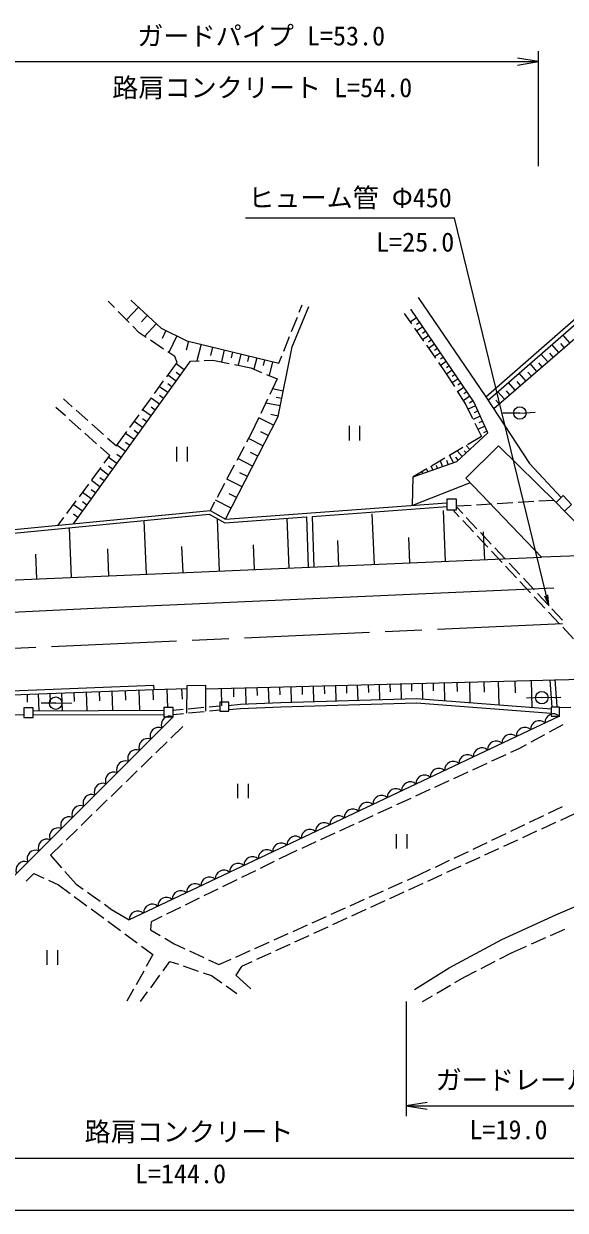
# Model space of a CAD drawing. Units: millimetres at full size, sheet at 1:1000; details may follow other scales. Extents: x 40000 to 680000, y 20000 to 380000.
# Drawn here: x 288754 to 340612, y 205000 to 318628 of the extents above; entities that cross this region are included whole.
import ezdxf
from ezdxf.enums import TextEntityAlignment as Align

# ---------------------------------------------------------------- set-up
doc = ezdxf.new("R2010")
doc.units = ezdxf.units.MM
doc.header["$LTSCALE"] = 1000
doc.linetypes.add('CHAIN', pattern=[18.5, 12, -1.5, 3.5, -1.5])
for name, color, linetype, lineweight in [('M-BGD', 7, 'Continuous', 13), ('M-BMK', 2, 'CHAIN', 13), ('M-STR-HTXT', 7, 'Continuous', 13), ('M-TTL-BAND', 7, 'Continuous', 25)]:
    doc.layers.add(name, color=color, linetype=linetype, lineweight=lineweight)
doc.styles.add('ＭＳ ゴシック', font='')
doc.styles.get('ＭＳ ゴシック').set_extended_font_data('MS Gothic')

# ---------------------------------------------------------------- blocks, each defined once
blk = doc.blocks.new('open_arrow')
at = {"color": 0, "linetype": 'Continuous', "lineweight": -2}
blk.add_lwpolyline([(7.5, 1.25), (0, 0), (7.5, -1.25)], dxfattribs=at)

msp = doc.modelspace()

# ---------------------------------------------------------------- linework, layer by layer
at = {"layer": 'M-BGD'}
for p, q in [((333015, 282910), (351826, 299361)), ((333235, 282571), (352089, 299060)), ((333757, 281768), (352973, 298371)), ((297450, 291440), (296852, 292053)), ((326511, 292397), (333015, 282910)), ((298848, 290009), (297800, 291082)), ((299736, 291477), (298606, 290256)), ((315140, 290998), (315421, 291704)), ((300590, 290687), (300025, 290076)), ((301444, 289896), (300325, 288686)), ((314400, 289140), (314955, 290534)), ((325185, 290865), (325878, 289879)), ((326378, 290458), (325764, 290041)), ((326670, 290028), (326363, 289820)), ((299796, 289038), (299197, 289651)), ((300473, 288587), (299796, 289038)), ((302376, 289235), (302013, 288495)), ((303412, 288727), (302636, 287145)), ((313660, 287282), (314215, 288676)), ((326166, 289470), (327028, 288242)), ((326962, 289599), (326361, 289191)), ((327532, 288758), (326945, 288360)), ((327247, 289178), (326947, 288975)), ((341053, 288071), (340395, 288833)), ((302138, 287477), (300889, 288309)), ((304532, 288220), (304324, 287364)), ((305730, 287928), (305343, 286338)), ((306843, 287657), (306650, 286862)), ((327315, 287833), (328177, 286606)), ((327813, 288344), (327520, 288145)), ((328094, 287931), (327520, 287541)), ((328375, 287517), (328088, 287322)), ((339987, 287151), (339335, 287905)), ((340520, 287611), (340191, 287992)), ((303231, 286748), (302554, 287200)), ((303441, 286188), (303231, 286748)), ((304711, 286306), (305544, 286348)), ((306043, 286373), (306876, 286415)), ((306876, 286415), (308439, 286092)), ((307956, 287386), (307679, 286249)), ((308752, 287193), (308614, 286624)), ((309548, 286999), (309285, 285917)), ((310305, 286815), (310173, 286274)), ((311062, 286630), (310797, 285540)), ((311826, 286445), (311693, 285899)), ((313194, 286112), (313475, 286818)), ((328656, 287103), (328095, 286723)), ((328937, 286690), (328656, 286499)), ((338930, 286238), (338284, 286986)), ((339459, 286694), (339133, 287072)), ((293509, 270743), (304711, 286306)), ((302445, 284819), (303441, 286188)), ((303733, 284948), (303343, 285229)), ((304127, 285495), (303346, 286057)), ((308928, 285991), (310491, 285668)), ((310491, 285668), (311530, 285234)), ((312589, 286259), (312265, 284927)), ((328465, 286196), (329158, 285210)), ((329217, 286276), (328670, 285904)), ((329158, 285210), (329994, 283879)), ((329498, 285862), (329225, 285677)), ((329779, 285449), (329238, 285082)), ((337363, 284884), (337042, 285255)), ((337883, 285332), (337241, 286075)), ((338406, 285785), (338083, 286159)), ((301268, 283202), (302151, 284415)), ((302944, 283851), (302550, 284134)), ((303340, 284402), (302553, 284968)), ((311991, 285042), (313030, 284608)), ((313030, 284608), (312321, 283121)), ((330341, 284621), (329771, 284235)), ((330060, 285035), (329790, 284852)), ((330622, 284208), (330337, 284014)), ((335813, 283544), (335183, 284274)), ((336328, 283990), (336010, 284358)), ((336844, 284435), (336208, 285171)), ((302148, 282746), (301752, 283031)), ((302547, 283300), (301755, 283871)), ((313598, 283450), (312576, 283656)), ((330261, 283456), (331097, 282125)), ((330903, 283794), (330304, 283388)), ((331472, 282956), (330843, 282529)), ((331187, 283375), (330888, 283172)), ((334792, 282662), (334166, 283385)), ((335302, 283103), (334987, 283468)), ((292739, 281075), (291828, 281888)), ((292552, 282706), (293406, 281946)), ((300091, 281585), (300974, 282798)), ((301346, 281632), (300947, 281919)), ((301749, 282191), (300950, 282766)), ((312106, 282670), (311461, 281316)), ((313310, 282020), (311929, 282298)), ((313454, 282735), (312943, 282838)), ((331097, 282125), (331728, 280838)), ((332012, 282044), (331298, 281715)), ((331770, 282516), (331456, 282303)), ((334285, 282224), (333972, 282586)), ((294232, 279743), (293113, 280742)), ((293780, 281614), (294901, 280617)), ((298913, 279968), (299796, 281181)), ((300538, 280509), (300136, 280799)), ((300944, 281073), (300139, 281652)), ((311246, 280865), (310537, 279378)), ((312676, 280172), (311261, 280896)), ((313115, 281054), (312425, 281193)), ((332472, 281045), (331782, 280728)), ((332242, 281544), (331885, 281380)), ((336261, 281346), (334620, 281325)), ((336261, 281346), (337715, 281439)), ((295274, 280285), (296395, 279288)), ((297623, 278196), (298619, 279564)), ((299724, 279378), (299319, 279670)), ((300133, 279946), (299322, 280530)), ((312170, 279182), (311462, 279543)), ((319903, 280112), (319903, 278712)), ((320953, 278712), (320953, 280112)), ((331948, 280389), (332578, 279102)), ((332916, 280080), (332250, 279773)), ((332694, 280562), (332349, 280404)), ((333131, 279613), (332797, 279460)), ((295725, 278412), (294605, 279411)), ((296769, 278955), (297623, 278196)), ((298904, 278239), (298496, 278533)), ((299316, 278811), (298499, 279399)), ((310537, 279378), (310100, 278558)), ((311664, 278191), (310281, 278897)), ((332578, 279102), (331242, 278310)), ((297010, 277266), (296098, 278080)), ((296470, 276541), (297010, 277266)), ((298078, 277091), (297666, 277387)), ((298492, 277667), (297669, 278260)), ((303393, 278114), (303393, 276714)), ((304443, 276714), (304443, 278114)), ((309864, 278117), (309157, 276794)), ((311169, 277223), (310478, 277576)), ((330812, 278055), (329521, 277291)), ((329925, 276607), (329537, 277300)), ((330744, 277186), (330248, 277722)), ((331111, 277526), (330936, 277715)), ((331478, 277866), (331128, 278243)), ((295275, 274937), (296171, 276140)), ((297265, 275962), (296870, 276246)), ((297663, 276515), (296874, 277083)), ((308921, 276353), (308214, 275031)), ((310675, 276254), (309256, 276979)), ((327916, 275893), (327785, 276262)), ((329091, 277036), (327801, 276271)), ((328387, 276061), (328289, 276337)), ((328858, 276228), (328662, 276781)), ((329392, 276418), (329256, 276799)), ((330369, 276839), (330122, 277107)), ((296461, 274844), (296057, 275135)), ((296867, 275410), (296060, 275991)), ((309660, 274268), (308204, 275011)), ((310167, 275261), (309458, 275624)), ((327371, 276016), (326034, 275224)), ((326974, 275558), (326908, 275742)), ((327445, 275726), (327379, 275910)), ((294081, 273333), (294977, 274536)), ((295638, 273702), (295225, 273999)), ((296054, 274279), (295228, 274874)), ((307979, 274590), (307272, 273267)), ((292887, 271728), (293782, 272932)), ((294797, 272533), (294375, 272837)), ((295222, 273124), (294378, 273731)), ((307036, 272826), (306598, 272006)), ((308619, 272230), (307126, 272993)), ((309139, 273249), (308411, 273621)), ((334094, 272685), (335591, 272775)), ((336091, 272805), (337588, 272895)), ((338087, 272926), (339503, 273011)), ((293936, 271338), (293505, 271648)), ((294371, 271942), (293508, 272563)), ((316389, 271442), (329301, 272402)), ((322333, 266846), (322125, 271702)), ((329154, 267138), (328946, 272010)), ((329854, 272061), (330459, 271415)), ((330182, 272448), (331599, 272534)), ((330182, 272368), (330788, 271722)), ((332098, 272564), (333595, 272654)), ((292048, 270602), (292588, 271327)), ((300511, 265914), (300292, 271046)), ((307511, 266213), (307298, 271213)), ((308085, 271185), (307338, 271566)), ((314182, 266498), (313978, 271263)), ((315840, 271401), (315983, 266582)), ((316389, 271442), (316533, 266599)), ((330801, 271050), (331826, 269955)), ((331129, 271357), (332155, 270262)), ((293327, 265607), (293124, 270354)), ((325743, 266992), (325639, 269428)), ((332168, 269590), (333193, 268495)), ((332496, 269897), (333522, 268802)), ((332899, 267298), (332784, 269973)), ((296919, 265761), (296810, 268327)), ((304011, 266064), (303904, 268564)), ((310846, 266356), (310745, 268738)), ((318934, 266701), (318830, 269129)), ((333863, 268438), (334889, 267343)), ((290004, 265465), (289903, 267839)), ((333535, 268130), (334560, 267035)), ((334902, 266670), (335927, 265575)), ((335231, 266978), (336256, 265883)), ((336269, 265210), (337294, 264115)), ((336598, 265518), (337623, 264423)), ((337636, 263750), (338661, 262655)), ((337965, 264058), (338990, 262963)), ((339332, 262598), (340357, 261503)), ((339003, 262291), (340029, 261196)), ((340370, 260831), (341396, 259736)), ((335771, 255693), (335800, 254566)), ((337349, 255733), (337415, 253157)), ((339353, 253194), (339159, 255780)), ((339852, 253231), (339658, 255817)), ((292378, 254529), (292440, 252848)), ((293554, 254573), (293585, 253732)), ((294731, 254616), (294796, 252857)), ((295962, 254661), (295995, 253782)), ((297193, 254707), (297261, 252867)), ((298481, 254754), (298515, 253834)), ((299769, 254802), (299840, 252877)), ((301117, 254852), (301153, 253889)), ((302465, 254901), (302530, 253132)), ((303876, 254954), (303913, 253945)), ((307659, 254973), (307702, 253307)), ((308826, 255003), (308847, 254170)), ((309992, 255033), (310032, 253476)), ((311082, 255061), (311102, 254282)), ((312171, 255089), (312211, 253546)), ((313251, 255116), (313271, 254345)), ((314332, 255144), (314371, 253615)), ((315402, 255171), (315422, 254407)), ((316473, 255199), (316512, 253683)), ((317534, 255226), (317553, 254468)), ((318595, 255253), (318634, 253751)), ((319647, 255280), (319666, 254529)), ((320699, 255307), (320737, 253818)), ((321741, 255334), (321760, 254589)), ((322784, 255360), (322822, 253884)), ((323817, 255387), (323836, 254649)), ((324851, 255413), (324888, 253950)), ((325875, 255440), (325894, 254708)), ((326899, 255466), (326938, 253955)), ((327957, 255493), (327976, 254737)), ((329014, 255520), (329059, 253794)), ((330223, 255551), (330245, 254688)), ((331431, 255582), (331482, 253609)), ((332812, 255617), (332837, 254631)), ((334193, 255652), (334251, 253398)), ((289069, 254407), (289097, 253651)), ((290128, 254446), (290187, 252839)), ((291813, 253563), (290421, 253573)), ((291253, 254488), (291282, 253684)), ((291813, 253563), (293371, 253604)), ((338366, 254090), (336886, 254027)), ((338366, 254090), (340188, 254136)), ((277235, 252192), (288759, 252472)), ((303057, 252260), (279497, 228707)), ((289658, 252837), (302155, 252886)), ((289659, 252437), (302157, 252486)), ((340047, 252328), (298845, 232802)), ((303018, 252884), (304012, 252981)), ((303057, 252486), (304050, 252583)), ((304509, 253029), (306002, 253175)), ((304548, 252631), (306041, 252777)), ((306500, 253223), (307493, 253320)), ((306539, 252825), (307532, 252922)), ((340047, 253133), (341154, 253193)), ((303998, 251325), (302854, 250214)), ((340379, 251500), (339062, 250782)), ((338623, 250542), (337306, 249824)), ((302495, 249865), (301419, 248820)), ((336093, 249163), (335363, 248827)), ((336867, 249585), (336093, 249163)), ((301060, 248472), (299985, 247426)), ((333091, 247784), (331728, 247158)), ((334908, 248619), (333545, 247993)), ((299626, 247078), (298550, 246033)), ((331273, 246949), (329910, 246323)), ((298191, 245684), (297115, 244639)), ((309218, 245849), (309218, 244449)), ((310268, 244449), (310268, 245849)), ((329456, 246115), (328093, 245489)), ((325821, 244446), (324457, 243820)), ((327638, 245280), (326275, 244654)), ((296757, 244291), (295681, 243246)), ((324003, 243611), (322640, 242985)), ((339008, 243026), (340363, 243671)), ((295322, 242897), (294246, 241852)), ((322186, 242776), (320822, 242150)), ((337202, 242167), (338557, 242811)), ((339689, 242123), (338325, 241498)), ((341507, 242956), (340143, 242331)), ((293888, 241504), (292812, 240458)), ((318550, 241107), (317187, 240481)), ((320368, 241942), (319005, 241316)), ((324430, 241029), (324430, 239629)), ((325480, 239629), (325480, 241029)), ((333590, 240448), (334945, 241092)), ((335396, 241307), (336751, 241952)), ((337870, 241290), (336507, 240665)), ((292453, 240110), (291309, 238998)), ((316733, 240273), (315370, 239647)), ((331784, 239588), (333139, 240233)), ((336052, 240457), (334689, 239832)), ((291309, 238998), (292370, 237807)), ((314185, 239103), (313192, 238616)), ((314915, 239438), (314185, 239103)), ((329979, 238729), (331333, 239373)), ((332416, 238791), (331052, 238166)), ((334234, 239624), (332870, 238999)), ((310946, 237517), (309599, 236857)), ((312742, 238396), (311395, 237737)), ((326660, 237149), (327721, 237655)), ((328173, 237869), (329527, 238514)), ((330597, 237958), (329234, 237333)), ((289000, 236529), (289708, 237246)), ((289708, 237246), (290673, 236806)), ((291128, 236599), (292092, 236159)), ((292702, 237433), (293763, 236241)), ((309150, 236638), (307803, 235978)), ((323669, 235806), (325037, 236421)), ((325493, 236625), (326660, 237149)), ((328779, 237125), (327416, 236500)), ((292092, 236159), (293191, 235348)), ((293763, 236241), (294450, 235751)), ((294858, 235461), (296079, 234591)), ((307354, 235758), (306006, 235099)), ((321845, 234986), (323213, 235601)), ((325143, 235459), (323779, 234834)), ((326961, 236292), (325597, 235667)), ((293593, 235051), (294800, 234160)), ((296487, 234301), (297174, 233811)), ((305557, 234879), (304210, 234219)), ((320020, 234167), (321389, 234782)), ((323324, 234625), (321961, 234001)), ((295202, 233863), (296409, 232972)), ((297174, 233811), (298845, 232802)), ((301965, 233120), (300971, 232634)), ((303761, 233999), (302414, 233340)), ((316372, 232528), (317740, 233142)), ((318196, 233347), (319564, 233962)), ((319688, 232959), (318324, 232335)), ((321506, 233792), (320143, 233168)), ((296811, 232675), (298017, 231784)), ((300971, 232634), (300908, 231855)), ((300908, 231855), (301827, 231309)), ((314547, 231708), (315915, 232323)), ((317870, 232126), (316506, 231502)), ((339202, 231312), (340575, 231916)), ((298420, 231487), (299626, 230596)), ((302257, 231053), (303175, 230507)), ((310898, 230069), (312267, 230684)), ((312723, 230889), (314091, 231503)), ((316051, 231293), (314688, 230668)), ((337372, 230506), (338744, 231110)), ((290973, 229918), (290973, 228518)), ((292023, 228518), (292023, 229918)), ((300029, 230299), (301127, 229488)), ((303175, 230507), (304180, 230041)), ((304633, 229830), (305994, 229198)), ((309074, 229250), (310442, 229864)), ((312415, 229627), (311051, 229002)), ((314233, 230460), (312870, 229835)), ((334339, 229084), (335456, 229663)), ((335456, 229663), (336914, 230304)), ((301127, 229488), (300484, 228339)), ((302091, 227923), (302755, 228831)), ((302755, 228831), (303559, 228556)), ((304032, 228395), (305452, 227911)), ((306447, 228987), (307451, 228521)), ((307451, 228521), (308618, 229045)), ((310597, 228794), (309596, 228336)), ((332563, 228165), (333895, 228855)), ((300240, 227903), (299507, 226594)), ((300910, 226309), (301796, 227520)), ((305925, 227749), (306728, 227475)), ((306728, 227475), (307738, 226766)), ((309596, 228336), (309053, 227524)), ((309053, 227524), (310501, 226215)), ((330048, 226799), (331001, 227357)), ((331001, 227357), (332119, 227935)), ((299263, 226158), (298619, 225009)), ((308148, 226479), (309158, 225769)), ((328323, 225788), (329617, 226546)), ((299951, 224998), (300615, 225906)), ((326939, 224977), (327891, 225535))]:
    msp.add_line(p, q, dxfattribs=at)
for points in [[(299001, 292156), (301915, 289461), (304361, 288261), (313194, 286112)], [(308080, 271175), (313108, 281017), (314452, 287689), (316041, 291537)], [(331495, 274670), (325971, 272506), (326034, 275224), (330240, 276720), (333200, 279461), (331845, 282406), (325816, 291286)], [(333015, 282910), (337178, 276503), (340217, 273254)], [(285044, 265254), (338352, 267531), (331080, 275102), (334210, 278218), (339728, 272790)], [(256606, 272945), (257844, 272312), (266536, 271800), (284494, 269522), (306523, 271647), (308001, 270819), (315840, 271401)], [(256765, 273257), (257938, 272657), (266568, 272148), (284499, 269874), (306598, 272006), (308080, 271175), (329275, 272751)], [(340531, 271945), (344652, 267778), (338352, 267531)], [(219535, 259338), (233743, 259782), (269829, 261418), (295510, 262671), (339517, 264595)], [(306147, 254934), (370752, 256588), (371105, 253822), (368721, 253589), (366866, 256489)], [(249193, 253272), (272325, 253936), (275632, 254130), (285918, 254691), (301193, 255275)], [(249207, 252872), (272343, 253537), (275654, 253731), (285936, 254291), (301208, 254876)], [(301193, 255275), (301208, 254876), (304390, 254973)], [(304384, 252615), (304391, 255267), (306146, 255277), (306150, 252787)], [(308344, 253341), (309499, 253456), (313366, 253613), (326380, 253998), (339288, 253014)], [(308384, 252943), (309527, 253057), (313380, 253213), (326370, 253597), (339258, 252616)], [(326172, 226131), (329491, 228203), (334538, 230945), (339695, 233282), (344904, 235522)]]:
    msp.add_lwpolyline(points, dxfattribs=at)
for points in [[(329275, 272066), (330182, 272066), (330182, 273097), (329275, 273097)], [(339728, 272790), (340531, 271945), (341213, 272594), (340410, 273438)], [(307532, 252795), (308384, 252795), (308384, 253646), (307532, 253646)], [(288759, 252194), (289659, 252194), (289659, 253129), (288759, 253129)], [(302157, 252260), (303057, 252260), (303057, 253132), (302157, 253132)], [(339258, 252328), (340047, 252328), (340047, 253194), (339258, 253194)]]:
    msp.add_lwpolyline(points, close=True, dxfattribs=at)
for centre in [(336261, 281346), (338366, 254090), (291813, 253563)]:
    msp.add_circle(centre, 600, dxfattribs=at)
for centre, radius, start, end in [((302750, 251496), 823, 68.11073, 201.87164), ((339501, 251707), 828, 48.66899, 182.04432), ((301679, 250425), 823, 68.11073, 201.87164), ((336754, 250405), 828, 48.66899, 182.04432), ((338128, 251056), 828, 48.66899, 182.04432), ((300608, 249355), 823, 68.11073, 201.87164), ((335381, 249754), 828, 48.66899, 182.04432), ((299537, 248284), 823, 68.11073, 201.87164), ((332634, 248452), 828, 48.66899, 182.04432), ((334007, 249103), 828, 48.66899, 182.04432), ((298466, 247213), 823, 68.11073, 201.87164), ((329887, 247151), 828, 48.66899, 182.04432), ((331261, 247802), 828, 48.66899, 182.04432), ((297395, 246143), 823, 68.11073, 201.87164), ((327140, 245849), 828, 48.66899, 182.04432), ((328514, 246500), 828, 48.66899, 182.04432), ((296324, 245072), 823, 68.11073, 201.87164), ((325767, 245198), 828, 48.66899, 182.04432), ((295254, 244002), 823, 68.11073, 201.87164), ((323020, 243896), 828, 48.66899, 182.04432), ((324394, 244547), 828, 48.66899, 182.04432), ((294183, 242931), 823, 68.11073, 201.87164), ((320273, 242595), 828, 48.66899, 182.04432), ((321647, 243245), 828, 48.66899, 182.04432), ((293112, 241861), 823, 68.11073, 201.87164), ((317527, 241293), 828, 48.66899, 182.04432), ((318900, 241944), 828, 48.66899, 182.04432), ((292041, 240790), 823, 68.11073, 201.87164), ((316153, 240642), 828, 48.66899, 182.04432), ((290970, 239719), 823, 68.11073, 201.87164), ((313406, 239340), 828, 48.66899, 182.04432), ((314780, 239991), 828, 48.66899, 182.04432), ((289899, 238649), 823, 68.11073, 201.87164), ((310660, 238039), 828, 48.66899, 182.04432), ((312033, 238689), 828, 48.66899, 182.04432), ((288828, 237578), 823, 68.11073, 201.87164), ((307913, 236737), 828, 48.66899, 182.04432), ((309286, 237388), 828, 48.66899, 182.04432), ((306539, 236086), 828, 48.66899, 182.04432), ((303793, 234784), 828, 48.66899, 182.04432), ((305166, 235435), 828, 48.66899, 182.04432), ((301046, 233482), 828, 48.66899, 182.04432), ((302419, 234133), 828, 48.66899, 182.04432), ((299672, 232832), 828, 48.66899, 182.04432)]:
    msp.add_arc(centre, radius, start, end, dxfattribs=at)
at = {"layer": 'M-BMK'}
msp.add_lwpolyline([(217484, 255667), (354886, 261830), (456401, 265114)], dxfattribs=at)
at = {"layer": 'M-STR-HTXT'}
for p, q in [((338052, 305000), (338052, 316000)), ((284935, 315000), (338052, 315000)), ((325390, 225000), (325390, 214000)), ((325390, 215000), (344961, 215000)), ((232068, 210000), (375467, 210000))]:
    msp.add_line(p, q, dxfattribs=at)
msp.add_lwpolyline([(339031, 262919), (330000, 300000), (310000, 300000)], dxfattribs=at)
at = {"layer": 'M-TTL-BAND'}
msp.add_line((40000, 205000), (579000, 205000), dxfattribs=at)

# ---------------------------------------------------------------- block references
at = {"layer": 'M-STR-HTXT'}
for p, xscale, yscale, rotation in [((338052, 315000), 267, 267, 180), ((339031, 262919), 133, 133, 103.7)]:
    msp.add_blockref('open_arrow', p, dxfattribs=dict(at, xscale=xscale, yscale=yscale, rotation=rotation))
at = {"layer": 'M-STR-HTXT', "xscale": 267, "yscale": 267}
msp.add_blockref('open_arrow', (325390, 215000), dxfattribs=at)

# ---------------------------------------------------------------- texts
at = {"layer": 'M-STR-HTXT', "style": 'ＭＳ ゴシック'}
for s, p in [('ガードパイプ L=53.0', (311493, 316000)), ('路肩コンクリート L=54.0', (311592, 311045)), ('ヒューム管 Φ450', (320000, 300500)), ('L=25.0', (326241, 296258)), ('ガードレール', (335702, 216021)), ('路肩コンクリート', (304581, 211053)), ('L=19.0', (335176, 211254)), ('L=144.0', (303768, 207039))]:
    msp.add_text(s, height=1833, dxfattribs=at).set_placement(p, align=Align.BOTTOM_CENTER)

doc.saveas('drawing.dxf')
